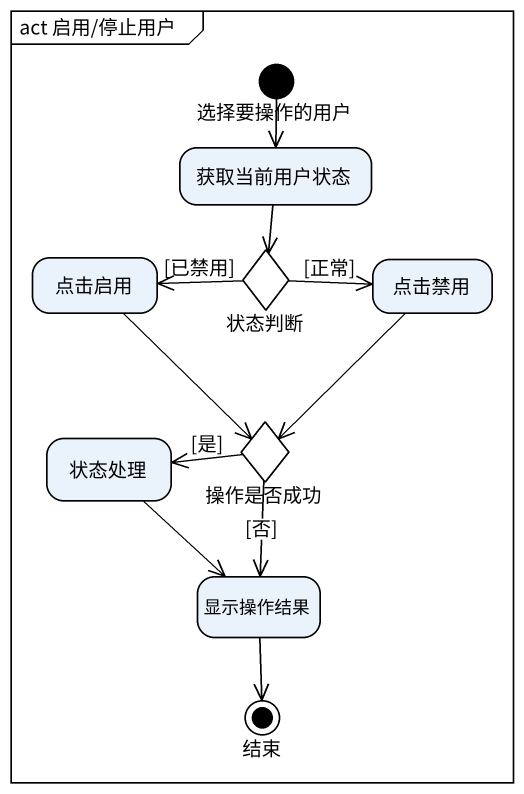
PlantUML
@startuml
mainframe act 启用/停止用户
hide empty description
state 选择要操作的用户 <<start>>
state 获取当前用户状态
state 点击启用
state 状态判断 <<choice>>
state 点击禁用
state 状态处理
state 操作是否成功 <<choice>>
state 显示操作结果
state 结束 <<end>>
选择要操作的用户 --> 获取当前用户状态
获取当前用户状态 --> 状态判断
点击启用 --> 操作是否成功
状态判断 -left-> 点击启用 : [已禁用]
状态判断 -right-> 点击禁用 : [正常]
点击禁用 --> 操作是否成功
状态处理 --> 显示操作结果
操作是否成功 -left-> 状态处理 : [是]
操作是否成功 --> 显示操作结果 : [否]
显示操作结果 --> 结束
@enduml
